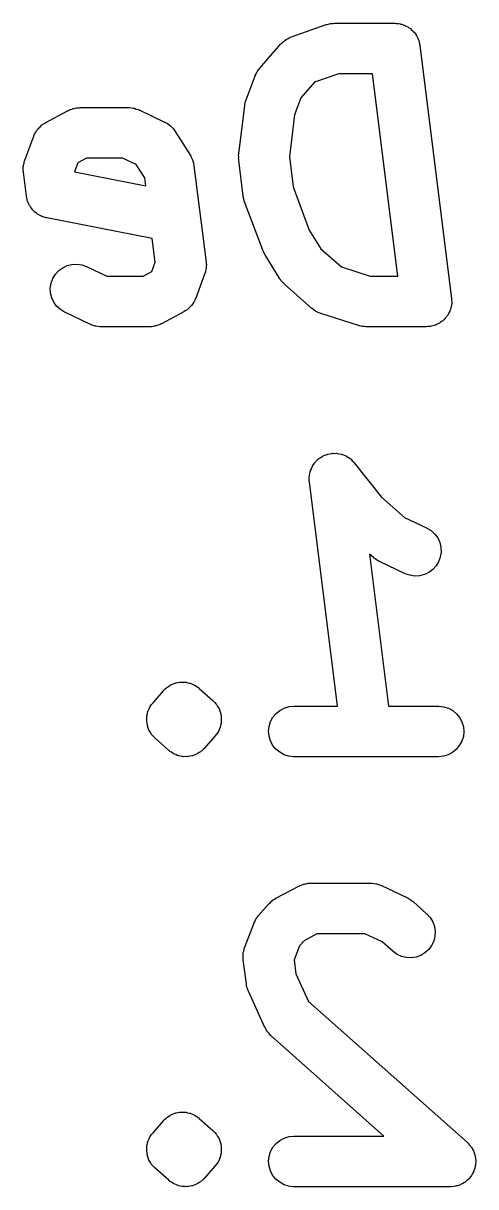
# Model space of a CAD drawing. Extents: x 137.9 to 163.7, y -135.9 to -68.2.
# Drawn here: x 153.212 to 155.001, y -97.002 to -92.402 of the extents above; entities that cross this region are included whole.
import ezdxf

# ---------------------------------------------------------------- set-up
doc = ezdxf.new("R2010")
doc.units = 0
doc.layers.add('BLACK', color=7, linetype='CONTINUOUS')

msp = doc.modelspace()

# ---------------------------------------------------------------- linework, layer by layer
at = {"layer": 'BLACK', "linetype": 'CONTINUOUS'}
for p, q in [((154.273, -92.4556), (154.41, -92.4079)), ((154.41, -92.4079), (154.411, -92.4075)), ((154.411, -92.4075), (154.417, -92.4061)), ((154.417, -92.4061), (154.423, -92.4043)), ((154.423, -92.4043), (154.427, -92.4039)), ((154.427, -92.4039), (154.43, -92.4032)), ((154.43, -92.4032), (154.437, -92.403)), ((154.437, -92.403), (154.443, -92.4024)), ((154.443, -92.4024), (154.681, -92.4024)), ((154.681, -92.4024), (154.682, -92.4024)), ((154.682, -92.4024), (154.686, -92.4027)), ((154.686, -92.4027), (154.689, -92.4027)), ((154.689, -92.4027), (154.695, -92.4038)), ((154.695, -92.4038), (154.702, -92.4046)), ((154.702, -92.4046), (154.705, -92.4055)), ((154.705, -92.4055), (154.708, -92.4061)), ((154.708, -92.4061), (154.714, -92.4085)), ((154.714, -92.4085), (154.72, -92.4105)), ((154.72, -92.4105), (154.723, -92.412)), ((154.723, -92.412), (154.726, -92.4132)), ((154.726, -92.4132), (154.732, -92.4167)), ((154.259, -92.462), (154.263, -92.4598)), ((154.263, -92.4598), (154.268, -92.4579)), ((154.268, -92.4579), (154.273, -92.4556)), ((154.732, -92.4167), (154.737, -92.4199)), ((154.737, -92.4199), (154.74, -92.4219)), ((154.74, -92.4219), (154.743, -92.4237)), ((154.743, -92.4237), (154.747, -92.4282)), ((154.747, -92.4282), (154.752, -92.4324)), ((154.752, -92.4324), (154.754, -92.4349)), ((154.754, -92.4349), (154.757, -92.4371)), ((154.757, -92.4371), (154.761, -92.4425)), ((154.761, -92.4425), (154.765, -92.4476)), ((154.765, -92.4476), (154.766, -92.4505)), ((154.766, -92.4505), (154.768, -92.4531)), ((154.768, -92.4531), (154.771, -92.4591)), ((154.771, -92.4591), (154.774, -92.4649)), ((154.147, -92.5794), (154.231, -92.4841)), ((154.231, -92.4841), (154.232, -92.4831)), ((154.232, -92.4831), (154.236, -92.4793)), ((154.236, -92.4793), (154.24, -92.4752)), ((154.24, -92.4752), (154.243, -92.4727)), ((154.243, -92.4727), (154.246, -92.4699)), ((154.246, -92.4699), (154.251, -92.467)), ((154.251, -92.467), (154.255, -92.4637)), ((154.255, -92.4637), (154.259, -92.462)), ((154.774, -92.4649), (154.775, -92.468)), ((154.775, -92.468), (154.776, -92.4709)), ((154.776, -92.4709), (154.777, -92.4773)), ((154.777, -92.4773), (154.779, -92.4836)), ((154.779, -92.4836), (154.779, -92.4868)), ((154.779, -92.4868), (154.78, -92.49)), ((154.78, -92.49), (154.905, -93.49)), ((154.133, -92.6021), (154.136, -92.5953)), ((154.136, -92.5953), (154.137, -92.5934)), ((154.137, -92.5934), (154.138, -92.5914)), ((154.138, -92.5914), (154.143, -92.5855)), ((154.143, -92.5855), (154.147, -92.5794)), ((154.093, -92.7054), (154.129, -92.6101)), ((154.129, -92.6088), (154.133, -92.6021)), ((154.129, -92.6101), (154.129, -92.6088)), ((154.364, -92.6358), (154.31, -92.6974)), ((154.46, -92.6024), (154.364, -92.6358)), ((154.593, -92.6024), (154.46, -92.6024)), ((154.693, -93.4024), (154.593, -92.6024)), ((153.433, -92.7361), (153.437, -92.7357)), ((153.437, -92.7357), (153.627, -92.7357)), ((153.627, -92.7357), (153.629, -92.7357)), ((153.629, -92.7357), (153.631, -92.7359)), ((153.631, -92.7359), (153.632, -92.7358)), ((153.632, -92.7358), (153.64, -92.737)), ((154.064, -92.9185), (154.088, -92.7281)), ((154.088, -92.7242), (154.09, -92.716)), ((154.088, -92.7255), (154.088, -92.7242)), ((154.088, -92.7267), (154.088, -92.7255)), ((154.088, -92.7281), (154.088, -92.7267)), ((154.09, -92.716), (154.092, -92.7077)), ((154.092, -92.7077), (154.093, -92.7066)), ((154.093, -92.7066), (154.093, -92.7054)), ((154.31, -92.6974), (154.285, -92.7646)), ((153.301, -92.7951), (153.39, -92.7475)), ((153.39, -92.7475), (153.391, -92.7468)), ((153.391, -92.7468), (153.395, -92.7453)), ((153.395, -92.7453), (153.399, -92.7433)), ((153.399, -92.7433), (153.404, -92.7417)), ((153.404, -92.7417), (153.409, -92.7396)), ((153.409, -92.7396), (153.413, -92.7388)), ((153.413, -92.7388), (153.417, -92.7376)), ((153.417, -92.7376), (153.423, -92.7371)), ((153.423, -92.7371), (153.428, -92.7361)), ((153.428, -92.7361), (153.433, -92.7361)), ((153.64, -92.737), (153.648, -92.7379)), ((153.648, -92.7379), (153.65, -92.7384)), ((153.65, -92.7384), (153.652, -92.7387)), ((153.652, -92.7387), (153.659, -92.7414)), ((153.659, -92.7414), (153.667, -92.7438)), ((153.667, -92.7438), (153.668, -92.7446)), ((153.668, -92.7446), (153.67, -92.7452)), ((153.67, -92.7452), (153.771, -92.7929)), ((154.285, -92.7646), (154.264, -92.931)), ((153.263, -92.8295), (153.267, -92.8247)), ((153.267, -92.8247), (153.27, -92.8197)), ((153.27, -92.8197), (153.273, -92.8171)), ((153.273, -92.8171), (153.275, -92.8142)), ((153.275, -92.8142), (153.28, -92.8102)), ((153.28, -92.8102), (153.284, -92.8059)), ((153.284, -92.8059), (153.287, -92.8039)), ((153.287, -92.8039), (153.29, -92.8015)), ((153.29, -92.8015), (153.295, -92.7985)), ((153.295, -92.7985), (153.301, -92.7951)), ((153.771, -92.7929), (153.772, -92.7935)), ((153.772, -92.7935), (153.78, -92.7978)), ((153.78, -92.7978), (153.787, -92.802)), ((153.787, -92.802), (153.788, -92.8029)), ((153.788, -92.8029), (153.789, -92.8037)), ((153.789, -92.8037), (153.795, -92.8094)), ((153.795, -92.8094), (153.801, -92.8149)), ((153.801, -92.8149), (153.802, -92.816)), ((153.802, -92.816), (153.803, -92.8169)), ((153.803, -92.8169), (153.808, -92.8237)), ((153.808, -92.8237), (153.813, -92.8303)), ((153.218, -92.9435), (153.254, -92.8482)), ((153.254, -92.8469), (153.257, -92.8415)), ((153.254, -92.8482), (153.254, -92.8469)), ((153.257, -92.8415), (153.26, -92.8359)), ((153.26, -92.8359), (153.262, -92.8328)), ((153.262, -92.8328), (153.263, -92.8295)), ((153.813, -92.8303), (153.873, -92.9256)), ((154.064, -92.9205), (154.064, -92.9185)), ((153.213, -92.9623), (153.215, -92.9566)), ((153.213, -92.9662), (153.213, -92.9623)), ((153.215, -92.9566), (153.216, -92.9509)), ((153.216, -92.9509), (153.217, -92.9472)), ((153.217, -92.9472), (153.218, -92.9435)), ((153.428, -92.9538), (153.415, -92.9896)), ((153.462, -92.9357), (153.428, -92.9538)), ((153.605, -92.9357), (153.462, -92.9357)), ((153.659, -92.9613), (153.605, -92.9357)), ((153.692, -93.0129), (153.659, -92.9613)), ((153.873, -92.9256), (153.874, -92.9268)), ((153.874, -92.9268), (153.874, -92.9281)), ((153.874, -92.9281), (153.875, -92.9293)), ((153.875, -92.9293), (153.878, -92.9369)), ((153.878, -92.9369), (153.882, -92.9444)), ((153.882, -92.9444), (153.882, -92.9458)), ((153.882, -92.9458), (153.883, -92.9471)), ((153.883, -92.9471), (153.885, -92.9552)), ((153.885, -92.9552), (153.887, -92.9633)), ((153.887, -92.9633), (153.887, -92.9647)), ((153.887, -92.9647), (153.887, -92.9662)), ((154.063, -92.9225), (154.064, -92.9205)), ((154.064, -92.9302), (154.063, -92.9225)), ((154.063, -92.9381), (154.064, -92.9302)), ((154.064, -92.94), (154.063, -92.9381)), ((154.064, -92.942), (154.064, -92.94)), ((154.064, -92.9434), (154.064, -92.942)), ((154.082, -93.0862), (154.064, -92.9434)), ((154.264, -92.931), (154.279, -93.0497)), ((153.212, -92.9701), (153.213, -92.9662)), ((153.212, -92.9759), (153.212, -92.9701)), ((153.212, -92.9818), (153.212, -92.9759)), ((153.212, -92.9857), (153.212, -92.9818)), ((153.213, -92.9896), (153.212, -92.9857)), ((153.213, -92.991), (153.213, -92.9896)), ((153.225, -93.0862), (153.213, -92.991)), ((153.415, -92.9896), (153.696, -93.0445)), ((153.887, -92.9662), (153.935, -93.3471)), ((153.696, -93.0445), (153.692, -93.0129)), ((154.279, -93.0497), (154.342, -93.2198)), ((153.225, -93.0895), (153.225, -93.0862)), ((153.226, -93.0928), (153.225, -93.0895)), ((153.227, -93.099), (153.226, -93.0928)), ((153.229, -93.1052), (153.227, -93.099)), ((154.082, -93.0874), (154.082, -93.0862)), ((154.082, -93.0887), (154.082, -93.0874)), ((154.084, -93.0969), (154.082, -93.0887)), ((154.086, -93.1052), (154.084, -93.0969)), ((153.23, -93.1083), (153.229, -93.1052)), ((153.231, -93.1115), (153.23, -93.1083)), ((153.234, -93.1172), (153.231, -93.1115)), ((153.237, -93.1231), (153.234, -93.1172)), ((153.239, -93.1258), (153.237, -93.1231)), ((153.24, -93.1288), (153.239, -93.1258)), ((153.244, -93.1338), (153.24, -93.1288)), ((153.248, -93.1391), (153.244, -93.1338)), ((153.25, -93.1414), (153.248, -93.1391)), ((153.253, -93.144), (153.25, -93.1414)), ((153.257, -93.1481), (153.253, -93.144)), ((153.262, -93.1525), (153.257, -93.1481)), ((154.087, -93.1064), (154.086, -93.1052)), ((154.087, -93.1076), (154.087, -93.1064)), ((154.087, -93.1089), (154.087, -93.1076)), ((154.159, -93.2994), (154.087, -93.1089)), ((153.265, -93.1543), (153.262, -93.1525)), ((153.268, -93.1565), (153.265, -93.1543)), ((153.273, -93.1596), (153.268, -93.1565)), ((153.279, -93.163), (153.273, -93.1596)), ((153.282, -93.1642), (153.279, -93.163)), ((153.285, -93.1658), (153.282, -93.1642)), ((153.291, -93.1678), (153.285, -93.1658)), ((153.297, -93.1701), (153.291, -93.1678)), ((153.3, -93.1707), (153.297, -93.1701)), ((153.303, -93.1717), (153.3, -93.1707)), ((153.305, -93.172), (153.303, -93.1717)), ((153.722, -93.2533), (153.305, -93.172)), ((154.342, -93.2198), (154.389, -93.2943)), ((153.733, -93.3475), (153.722, -93.2533)), ((154.163, -93.3077), (154.159, -93.2994)), ((154.167, -93.3161), (154.163, -93.3077)), ((154.167, -93.3169), (154.167, -93.3161)), ((154.168, -93.3173), (154.167, -93.3169)), ((154.167, -93.3169), (154.167, -93.3169)), ((154.167, -93.3169), (154.167, -93.3169)), ((154.227, -93.4125), (154.168, -93.3173)), ((154.389, -93.2943), (154.47, -93.366)), ((153.352, -93.3804), (153.368, -93.3689)), ((153.368, -93.3689), (153.386, -93.3606)), ((153.386, -93.3606), (153.404, -93.3558)), ((153.404, -93.3558), (153.424, -93.3549)), ((153.424, -93.3549), (153.443, -93.3577)), ((153.443, -93.3577), (153.462, -93.3643)), ((153.462, -93.3643), (153.543, -93.4024)), ((153.72, -93.3843), (153.733, -93.3475)), ((153.934, -93.3758), (153.933, -93.3814)), ((153.935, -93.3719), (153.934, -93.3758)), ((153.935, -93.3471), (153.935, -93.3485)), ((153.935, -93.3485), (153.935, -93.3524)), ((153.935, -93.3524), (153.936, -93.3563)), ((153.936, -93.3563), (153.935, -93.3622)), ((153.935, -93.3622), (153.935, -93.368)), ((153.935, -93.368), (153.935, -93.3719)), ((154.47, -93.366), (154.583, -93.4024)), ((153.322, -93.4299), (153.329, -93.4116)), ((153.329, -93.4116), (153.339, -93.3949)), ((153.339, -93.3949), (153.352, -93.3804)), ((153.543, -93.4024), (153.686, -93.4024)), ((153.686, -93.4024), (153.72, -93.3843)), ((153.929, -93.3946), (153.894, -93.4899)), ((153.93, -93.3909), (153.929, -93.3946)), ((153.932, -93.3872), (153.93, -93.3909)), ((153.933, -93.3814), (153.932, -93.3872)), ((154.229, -93.4155), (154.227, -93.4125)), ((154.231, -93.4188), (154.229, -93.4155)), ((154.235, -93.4233), (154.231, -93.4188)), ((154.239, -93.428), (154.235, -93.4233)), ((154.583, -93.4024), (154.693, -93.4024)), ((153.319, -93.4492), (153.322, -93.4299)), ((153.32, -93.4687), (153.319, -93.4492)), ((153.325, -93.4876), (153.32, -93.4687)), ((154.242, -93.4305), (154.239, -93.428)), ((154.244, -93.4333), (154.242, -93.4305)), ((154.245, -93.4343), (154.244, -93.4333)), ((154.353, -93.5295), (154.245, -93.4343)), ((153.333, -93.5054), (153.325, -93.4876)), ((153.344, -93.5212), (153.333, -93.5054)), ((153.881, -93.5134), (153.877, -93.5184)), ((153.884, -93.5086), (153.881, -93.5134)), ((153.886, -93.5053), (153.884, -93.5086)), ((153.888, -93.5022), (153.886, -93.5053)), ((153.89, -93.4966), (153.888, -93.5022)), ((153.893, -93.4912), (153.89, -93.4966)), ((153.894, -93.4899), (153.893, -93.4912)), ((154.905, -93.5166), (154.904, -93.5225)), ((154.905, -93.49), (154.905, -93.4914)), ((154.905, -93.4914), (154.905, -93.4972)), ((154.905, -93.4972), (154.906, -93.5031)), ((154.906, -93.5109), (154.905, -93.5166)), ((154.906, -93.5031), (154.906, -93.507)), ((154.906, -93.507), (154.906, -93.5109)), ((153.359, -93.5344), (153.344, -93.5212)), ((153.375, -93.5446), (153.359, -93.5344)), ((153.376, -93.5452), (153.375, -93.5446)), ((153.478, -93.5929), (153.376, -93.5452)), ((153.847, -93.543), (153.758, -93.5906)), ((153.852, -93.5396), (153.847, -93.543)), ((153.857, -93.5366), (153.852, -93.5396)), ((153.86, -93.5342), (153.857, -93.5366)), ((153.863, -93.5322), (153.86, -93.5342)), ((153.868, -93.5279), (153.863, -93.5322)), ((153.872, -93.5239), (153.868, -93.5279)), ((153.875, -93.521), (153.872, -93.5239)), ((153.877, -93.5184), (153.875, -93.521)), ((154.353, -93.5299), (154.353, -93.5295)), ((154.354, -93.5303), (154.353, -93.5299)), ((154.361, -93.5356), (154.354, -93.5303)), ((154.368, -93.541), (154.361, -93.5356)), ((154.369, -93.5412), (154.368, -93.541)), ((154.369, -93.5416), (154.369, -93.5412)), ((154.378, -93.5453), (154.369, -93.5416)), ((154.386, -93.5492), (154.378, -93.5453)), ((154.387, -93.5493), (154.386, -93.5492)), ((154.387, -93.5496), (154.387, -93.5493)), ((154.389, -93.55), (154.387, -93.5496)), ((154.537, -93.5976), (154.389, -93.55)), ((154.886, -93.5613), (154.884, -93.5646)), ((154.889, -93.5583), (154.886, -93.5613)), ((154.892, -93.5531), (154.889, -93.5583)), ((154.895, -93.5482), (154.892, -93.5531)), ((154.896, -93.5446), (154.895, -93.5482)), ((154.898, -93.5411), (154.896, -93.5446)), ((154.9, -93.5355), (154.898, -93.5411)), ((154.902, -93.5301), (154.9, -93.5355)), ((154.903, -93.5262), (154.902, -93.5301)), ((154.904, -93.5225), (154.903, -93.5262)), ((153.479, -93.5934), (153.478, -93.5929)), ((153.481, -93.5943), (153.479, -93.5934)), ((153.488, -93.5967), (153.481, -93.5943)), ((153.496, -93.5994), (153.488, -93.5967)), ((153.498, -93.5997), (153.496, -93.5994)), ((153.499, -93.6002), (153.498, -93.5997)), ((153.507, -93.6011), (153.499, -93.6002)), ((153.515, -93.6023), (153.507, -93.6011)), ((153.517, -93.6022), (153.515, -93.6023)), ((153.519, -93.6024), (153.517, -93.6022)), ((153.52, -93.6024), (153.519, -93.6024)), ((153.711, -93.6024), (153.52, -93.6024)), ((153.715, -93.602), (153.711, -93.6024)), ((153.719, -93.602), (153.715, -93.602)), ((153.725, -93.601), (153.719, -93.602)), ((153.73, -93.6005), (153.725, -93.601)), ((153.734, -93.5992), (153.73, -93.6005)), ((153.738, -93.5985), (153.734, -93.5992)), ((153.744, -93.5964), (153.738, -93.5985)), ((153.749, -93.5948), (153.744, -93.5964)), ((153.753, -93.5928), (153.749, -93.5948)), ((153.757, -93.5913), (153.753, -93.5928)), ((153.758, -93.5906), (153.757, -93.5913)), ((154.542, -93.5987), (154.537, -93.5976)), ((154.547, -93.6002), (154.542, -93.5987)), ((154.552, -93.6007), (154.547, -93.6002)), ((154.556, -93.6017), (154.552, -93.6007)), ((154.561, -93.6018), (154.556, -93.6017)), ((154.566, -93.6024), (154.561, -93.6018)), ((154.568, -93.6024), (154.566, -93.6024)), ((154.806, -93.6024), (154.568, -93.6024)), ((154.812, -93.6018), (154.806, -93.6024)), ((154.818, -93.6017), (154.812, -93.6018)), ((154.821, -93.6009), (154.818, -93.6017)), ((154.825, -93.6005), (154.821, -93.6009)), ((154.831, -93.5988), (154.825, -93.6005)), ((154.837, -93.5975), (154.831, -93.5988)), ((154.84, -93.596), (154.837, -93.5975)), ((154.844, -93.5948), (154.84, -93.596)), ((154.849, -93.5921), (154.844, -93.5948)), ((154.855, -93.5897), (154.849, -93.5921)), ((154.858, -93.5875), (154.855, -93.5897)), ((154.861, -93.5857), (154.858, -93.5875)), ((154.866, -93.582), (154.861, -93.5857)), ((154.871, -93.5786), (154.866, -93.582)), ((154.873, -93.5758), (154.871, -93.5786)), ((154.876, -93.5733), (154.873, -93.5758)), ((154.88, -93.5688), (154.876, -93.5733)), ((154.884, -93.5646), (154.88, -93.5688)), ((154.388, -94.1194), (154.394, -94.115)), ((154.394, -94.115), (154.396, -94.1142)), ((154.396, -94.1142), (154.398, -94.1131)), ((154.398, -94.1131), (154.405, -94.1103)), ((154.405, -94.1103), (154.412, -94.1072)), ((154.412, -94.1072), (154.414, -94.1068)), ((154.414, -94.1068), (154.416, -94.106)), ((154.416, -94.106), (154.424, -94.1047)), ((154.424, -94.1047), (154.431, -94.1031)), ((154.431, -94.1031), (154.433, -94.103)), ((154.433, -94.103), (154.435, -94.1027)), ((154.435, -94.1027), (154.443, -94.1028)), ((154.443, -94.1028), (154.451, -94.1027)), ((154.451, -94.1027), (154.453, -94.103)), ((154.453, -94.103), (154.455, -94.1031)), ((154.455, -94.1031), (154.462, -94.1047)), ((154.462, -94.1047), (154.47, -94.1061)), ((154.47, -94.1061), (154.472, -94.1068)), ((154.472, -94.1068), (154.474, -94.1073)), ((154.474, -94.1073), (154.481, -94.1104)), ((154.481, -94.1104), (154.488, -94.1132)), ((154.488, -94.1132), (154.49, -94.1143)), ((154.49, -94.1143), (154.492, -94.1151)), ((154.492, -94.1151), (154.498, -94.1195)), ((154.351, -94.1637), (154.354, -94.1566)), ((154.354, -94.1566), (154.355, -94.1548)), ((154.355, -94.1548), (154.356, -94.1529)), ((154.356, -94.1529), (154.36, -94.1466)), ((154.36, -94.1466), (154.365, -94.1402)), ((154.365, -94.1402), (154.366, -94.1387)), ((154.366, -94.1387), (154.367, -94.137)), ((154.367, -94.137), (154.373, -94.1317)), ((154.373, -94.1317), (154.378, -94.1261)), ((154.378, -94.1261), (154.38, -94.125)), ((154.38, -94.125), (154.381, -94.1235)), ((154.381, -94.1235), (154.388, -94.1194)), ((154.498, -94.1195), (154.505, -94.1237)), ((154.505, -94.1237), (154.506, -94.1251)), ((154.506, -94.1251), (154.508, -94.1263)), ((154.508, -94.1263), (154.513, -94.1318)), ((154.513, -94.1318), (154.519, -94.1371)), ((154.519, -94.1371), (154.52, -94.1388)), ((154.52, -94.1388), (154.521, -94.1403)), ((154.521, -94.1403), (154.629, -94.2763)), ((154.343, -94.1939), (154.344, -94.1919)), ((154.343, -94.2016), (154.343, -94.1939)), ((154.343, -94.2093), (154.343, -94.2016)), ((154.344, -94.1898), (154.345, -94.1823)), ((154.344, -94.1919), (154.344, -94.1898)), ((154.345, -94.1823), (154.347, -94.1747)), ((154.347, -94.1747), (154.348, -94.1728)), ((154.348, -94.1708), (154.351, -94.1637)), ((154.348, -94.1728), (154.348, -94.1708)), ((154.343, -94.2113), (154.343, -94.2093)), ((154.343, -94.2134), (154.343, -94.2113)), ((154.344, -94.2148), (154.343, -94.2134)), ((154.455, -95.1024), (154.344, -94.2148)), ((154.629, -94.2763), (154.719, -94.3561)), ((154.719, -94.3561), (154.807, -94.3976)), ((154.807, -94.3976), (154.808, -94.3982)), ((154.808, -94.3982), (154.825, -94.4084)), ((154.825, -94.4084), (154.839, -94.4217)), ((154.839, -94.4217), (154.851, -94.4375)), ((154.851, -94.4375), (154.859, -94.4552)), ((154.859, -94.4552), (154.863, -94.4742)), ((154.863, -94.4742), (154.864, -94.4937)), ((154.597, -94.5152), (154.581, -94.5013)), ((154.581, -94.5013), (154.656, -95.1024)), ((154.6, -94.5175), (154.597, -94.5152)), ((154.603, -94.5201), (154.6, -94.5175)), ((154.608, -94.5232), (154.603, -94.5201)), ((154.612, -94.5267), (154.608, -94.5232)), ((154.616, -94.5283), (154.612, -94.5267)), ((154.619, -94.5304), (154.616, -94.5283)), ((154.861, -94.513), (154.854, -94.5313)), ((154.864, -94.4937), (154.861, -94.513)), ((154.621, -94.531), (154.619, -94.5304)), ((154.722, -94.5786), (154.621, -94.531)), ((154.815, -94.574), (154.798, -94.5823)), ((154.831, -94.5624), (154.815, -94.574)), ((154.844, -94.548), (154.831, -94.5624)), ((154.854, -94.5313), (154.844, -94.548)), ((154.74, -94.5851), (154.722, -94.5786)), ((154.759, -94.588), (154.74, -94.5851)), ((154.779, -94.587), (154.759, -94.588)), ((154.798, -94.5823), (154.779, -94.587)), ((153.767, -95.0402), (153.772, -95.0357)), ((153.772, -95.0357), (153.777, -95.0309)), ((153.777, -95.0309), (153.779, -95.0292)), ((153.779, -95.0292), (153.782, -95.0271)), ((153.782, -95.027), (153.788, -95.0236)), ((153.782, -95.0271), (153.782, -95.027)), ((153.782, -95.0271), (153.782, -95.0271)), ((153.788, -95.0236), (153.793, -95.0198)), ((153.793, -95.0198), (153.796, -95.0186)), ((153.796, -95.0186), (153.798, -95.017)), ((153.798, -95.017), (153.799, -95.0169)), ((153.798, -95.017), (153.798, -95.017)), ((153.799, -95.0169), (153.805, -95.0147)), ((153.805, -95.0147), (153.811, -95.012)), ((153.811, -95.012), (153.814, -95.0113)), ((153.814, -95.0113), (153.817, -95.0103)), ((153.817, -95.0103), (153.823, -95.0093)), ((153.817, -95.0103), (153.817, -95.0103)), ((153.817, -95.0103), (153.817, -95.0103)), ((153.823, -95.0093), (153.83, -95.0078)), ((153.83, -95.0078), (153.833, -95.0078)), ((153.833, -95.0078), (153.836, -95.0073)), ((153.836, -95.0073), (153.836, -95.0073)), ((153.836, -95.0073), (153.836, -95.0073)), ((153.836, -95.0073), (153.843, -95.0076)), ((153.843, -95.0076), (153.849, -95.0074)), ((153.849, -95.0074), (153.852, -95.008)), ((153.852, -95.008), (153.856, -95.0081)), ((153.856, -95.0081), (153.856, -95.0081)), ((153.856, -95.0081), (153.856, -95.0081)), ((153.856, -95.0081), (153.862, -95.0097)), ((153.862, -95.0097), (153.869, -95.0109)), ((153.869, -95.0109), (153.872, -95.012)), ((153.872, -95.012), (153.875, -95.0127)), ((153.875, -95.0127), (153.875, -95.0127)), ((153.875, -95.0127), (153.875, -95.0127)), ((153.875, -95.0127), (153.881, -95.0155)), ((153.881, -95.0155), (153.887, -95.0179)), ((153.887, -95.0179), (153.889, -95.0196)), ((153.889, -95.0196), (153.892, -95.0209)), ((153.892, -95.0209), (153.892, -95.0209)), ((153.892, -95.0209), (153.892, -95.0209)), ((153.892, -95.0209), (153.898, -95.0248)), ((153.898, -95.0248), (153.903, -95.0284)), ((153.903, -95.0284), (153.906, -95.0305)), ((153.906, -95.0305), (153.908, -95.0323)), ((153.908, -95.0323), (153.908, -95.0324)), ((153.908, -95.0324), (153.908, -95.0324)), ((153.908, -95.0324), (153.962, -95.08)), ((153.725, -95.0889), (153.766, -95.0413)), ((153.766, -95.0413), (153.767, -95.0402)), ((153.767, -95.0402), (153.767, -95.0402)), ((153.767, -95.0402), (153.767, -95.0402)), ((153.962, -95.08), (153.962, -95.08)), ((153.962, -95.08), (153.962, -95.08)), ((153.962, -95.08), (153.962, -95.08)), ((153.962, -95.08), (153.963, -95.081)), ((153.963, -95.081), (153.969, -95.0876)), ((153.703, -95.1314), (153.705, -95.1226)), ((153.705, -95.1226), (153.706, -95.1219)), ((153.706, -95.1212), (153.71, -95.113)), ((153.706, -95.1219), (153.706, -95.1212)), ((153.71, -95.113), (153.713, -95.1048)), ((153.713, -95.1048), (153.714, -95.1042)), ((153.714, -95.1035), (153.719, -95.0962)), ((153.714, -95.1042), (153.714, -95.1035)), ((153.719, -95.0962), (153.725, -95.0889)), ((153.969, -95.0876), (153.975, -95.0943)), ((153.975, -95.0943), (153.975, -95.0949)), ((153.975, -95.0949), (153.976, -95.0955)), ((153.976, -95.0955), (153.98, -95.1032)), ((153.98, -95.1032), (153.985, -95.1109)), ((153.985, -95.1109), (153.985, -95.1116)), ((153.985, -95.1116), (153.986, -95.1122)), ((153.986, -95.1122), (153.989, -95.1208)), ((153.989, -95.1208), (153.992, -95.1292)), ((154.212, -95.1314), (154.227, -95.1191)), ((154.227, -95.1191), (154.244, -95.1099)), ((154.244, -95.1099), (154.263, -95.1043)), ((154.263, -95.1043), (154.282, -95.1024)), ((154.282, -95.1024), (154.455, -95.1024)), ((154.656, -95.1024), (154.854, -95.1024)), ((154.854, -95.1024), (154.855, -95.1024)), ((154.855, -95.1024), (154.874, -95.1046)), ((154.874, -95.1046), (154.893, -95.1105)), ((154.893, -95.1105), (154.91, -95.1199)), ((154.91, -95.1199), (154.925, -95.1324)), ((153.7, -95.1596), (153.701, -95.1506)), ((153.7, -95.1603), (153.7, -95.1596)), ((153.7, -95.1611), (153.7, -95.1603)), ((153.702, -95.17), (153.7, -95.1611)), ((153.701, -95.1401), (153.703, -95.1314)), ((153.701, -95.1408), (153.701, -95.1401)), ((153.701, -95.1416), (153.701, -95.1408)), ((153.701, -95.1506), (153.701, -95.1416)), ((153.703, -95.1789), (153.702, -95.17)), ((153.992, -95.1292), (153.992, -95.1299)), ((153.992, -95.1299), (153.992, -95.1306)), ((153.992, -95.1306), (153.994, -95.1396)), ((153.994, -95.1694), (153.992, -95.1782)), ((153.994, -95.1396), (153.995, -95.1485)), ((153.995, -95.1589), (153.994, -95.168)), ((153.994, -95.168), (153.994, -95.1687)), ((153.994, -95.1687), (153.994, -95.1694)), ((153.995, -95.1485), (153.995, -95.1492)), ((153.995, -95.1492), (153.995, -95.1499)), ((153.995, -95.1499), (153.995, -95.1589)), ((154.184, -95.1823), (154.19, -95.1636)), ((154.19, -95.1636), (154.199, -95.1465)), ((154.199, -95.1465), (154.212, -95.1314)), ((154.925, -95.1324), (154.937, -95.1476)), ((154.937, -95.1476), (154.946, -95.1649)), ((154.946, -95.1649), (154.952, -95.1836)), ((153.703, -95.1796), (153.703, -95.1789)), ((153.703, -95.1803), (153.703, -95.1796)), ((153.706, -95.1888), (153.703, -95.1803)), ((153.709, -95.1973), (153.706, -95.1888)), ((153.71, -95.1979), (153.709, -95.1973)), ((153.71, -95.1986), (153.71, -95.1979)), ((153.715, -95.2063), (153.71, -95.1986)), ((153.719, -95.2141), (153.715, -95.2063)), ((153.72, -95.2146), (153.719, -95.2141)), ((153.72, -95.2152), (153.72, -95.2146)), ((153.727, -95.2219), (153.72, -95.2152)), ((153.976, -95.2133), (153.97, -95.2206)), ((153.981, -95.206), (153.976, -95.2133)), ((153.982, -95.2047), (153.981, -95.2053)), ((153.981, -95.2053), (153.981, -95.206)), ((153.986, -95.1965), (153.982, -95.2047)), ((153.989, -95.1884), (153.986, -95.1965)), ((153.99, -95.1876), (153.989, -95.1884)), ((153.992, -95.1782), (153.99, -95.187)), ((153.99, -95.187), (153.99, -95.1876)), ((154.182, -95.2017), (154.184, -95.1823)), ((154.184, -95.2211), (154.182, -95.2017)), ((154.952, -95.1836), (154.954, -95.2031)), ((154.954, -95.2031), (154.952, -95.2225)), ((153.733, -95.2286), (153.727, -95.2219)), ((153.734, -95.2295), (153.733, -95.2286)), ((153.787, -95.2771), (153.734, -95.2295)), ((153.97, -95.2206), (153.929, -95.2682)), ((154.189, -95.2398), (154.184, -95.2211)), ((154.198, -95.2571), (154.189, -95.2398)), ((154.211, -95.2723), (154.198, -95.2571)), ((154.936, -95.2583), (154.924, -95.2733)), ((154.946, -95.2411), (154.936, -95.2583)), ((154.952, -95.2225), (154.946, -95.2411)), ((153.787, -95.2772), (153.787, -95.2771)), ((153.787, -95.2771), (153.787, -95.2771)), ((153.79, -95.279), (153.787, -95.2772)), ((153.792, -95.2811), (153.79, -95.279)), ((153.798, -95.2847), (153.792, -95.2811)), ((153.803, -95.2886), (153.798, -95.2847)), ((153.806, -95.2899), (153.803, -95.2886)), ((153.803, -95.2886), (153.803, -95.2886)), ((153.803, -95.2886), (153.803, -95.2886)), ((153.808, -95.2916), (153.806, -95.2899)), ((153.815, -95.294), (153.808, -95.2916)), ((153.821, -95.2968), (153.815, -95.294)), ((153.824, -95.2975), (153.821, -95.2968)), ((153.821, -95.2968), (153.821, -95.2968)), ((153.821, -95.2968), (153.821, -95.2968)), ((153.827, -95.2987), (153.824, -95.2975)), ((153.833, -95.2998), (153.827, -95.2987)), ((153.84, -95.3014), (153.833, -95.2998)), ((153.843, -95.3015), (153.84, -95.3014)), ((153.84, -95.3014), (153.84, -95.3014)), ((153.84, -95.3014), (153.84, -95.3014)), ((153.846, -95.3021), (153.843, -95.3015)), ((153.852, -95.3019), (153.846, -95.3021)), ((153.859, -95.3022), (153.852, -95.3019)), ((153.862, -95.3018), (153.859, -95.3022)), ((153.859, -95.3022), (153.859, -95.3022)), ((153.859, -95.3022), (153.859, -95.3022)), ((153.865, -95.3017), (153.862, -95.3018)), ((153.872, -95.3003), (153.865, -95.3017)), ((153.878, -95.2993), (153.872, -95.3003)), ((153.881, -95.2982), (153.878, -95.2992)), ((153.878, -95.2992), (153.878, -95.2992)), ((153.878, -95.2992), (153.878, -95.2993)), ((153.884, -95.2975), (153.881, -95.2982)), ((153.89, -95.2949), (153.884, -95.2975)), ((153.897, -95.2926), (153.89, -95.2949)), ((153.899, -95.291), (153.897, -95.2926)), ((153.897, -95.2926), (153.897, -95.2926)), ((153.897, -95.2926), (153.897, -95.2926)), ((153.902, -95.2897), (153.899, -95.291)), ((153.908, -95.2859), (153.902, -95.2897)), ((153.913, -95.2825), (153.908, -95.2859)), ((153.916, -95.2804), (153.913, -95.2824)), ((153.913, -95.2824), (153.913, -95.2825)), ((153.913, -95.2825), (153.913, -95.2825)), ((153.918, -95.2786), (153.916, -95.2804)), ((153.923, -95.2738), (153.918, -95.2786)), ((153.928, -95.2693), (153.923, -95.2738)), ((153.929, -95.2682), (153.928, -95.2693)), ((153.928, -95.2693), (153.928, -95.2693)), ((153.928, -95.2693), (153.928, -95.2693)), ((154.226, -95.2849), (154.211, -95.2723)), ((154.243, -95.2943), (154.226, -95.2849)), ((154.261, -95.3002), (154.243, -95.2943)), ((154.281, -95.3024), (154.261, -95.3002)), ((154.282, -95.3024), (154.281, -95.3024)), ((154.854, -95.3024), (154.282, -95.3024)), ((154.873, -95.3005), (154.854, -95.3024)), ((154.892, -95.2948), (154.873, -95.3005)), ((154.909, -95.2857), (154.892, -95.2948)), ((154.924, -95.2733), (154.909, -95.2857)), ((154.211, -95.8618), (154.301, -95.8141)), ((154.301, -95.8141), (154.302, -95.8135)), ((154.302, -95.8135), (154.306, -95.8119)), ((154.306, -95.8119), (154.31, -95.8099)), ((154.31, -95.8099), (154.315, -95.8083)), ((154.315, -95.8083), (154.32, -95.8063)), ((154.32, -95.8063), (154.324, -95.8055)), ((154.324, -95.8055), (154.328, -95.8043)), ((154.328, -95.8043), (154.334, -95.8037)), ((154.334, -95.8037), (154.339, -95.8027)), ((154.339, -95.8027), (154.343, -95.8028)), ((154.343, -95.8028), (154.348, -95.8024)), ((154.348, -95.8024), (154.586, -95.8024)), ((154.586, -95.8024), (154.587, -95.8024)), ((154.587, -95.8024), (154.589, -95.8026)), ((154.589, -95.8026), (154.591, -95.8025)), ((154.591, -95.8025), (154.599, -95.8037)), ((154.599, -95.8037), (154.607, -95.8046)), ((154.607, -95.8046), (154.608, -95.8051)), ((154.608, -95.8051), (154.61, -95.8054)), ((154.61, -95.8054), (154.617, -95.808)), ((154.617, -95.808), (154.625, -95.8105)), ((154.625, -95.8105), (154.627, -95.8113)), ((154.627, -95.8113), (154.628, -95.8119)), ((154.628, -95.8119), (154.729, -95.8595)), ((154.205, -95.866), (154.211, -95.8618)), ((154.729, -95.8595), (154.731, -95.8601)), ((154.731, -95.8601), (154.734, -95.8621)), ((154.734, -95.8621), (154.738, -95.8638)), ((154.738, -95.8638), (154.742, -95.8673)), ((154.141, -95.9318), (154.183, -95.8841)), ((154.183, -95.8841), (154.184, -95.8831)), ((154.184, -95.8831), (154.19, -95.878)), ((154.19, -95.878), (154.195, -95.8726)), ((154.195, -95.8726), (154.197, -95.8714)), ((154.197, -95.8714), (154.198, -95.8699)), ((154.198, -95.8699), (154.205, -95.866)), ((154.742, -95.8673), (154.747, -95.8703)), ((154.747, -95.8703), (154.75, -95.873)), ((154.75, -95.873), (154.753, -95.8753)), ((154.753, -95.8753), (154.807, -95.9229)), ((154.124, -95.9612), (154.127, -95.9545)), ((154.127, -95.9545), (154.13, -95.9476)), ((154.13, -95.9476), (154.131, -95.9458)), ((154.131, -95.9458), (154.132, -95.9438)), ((154.132, -95.9438), (154.137, -95.9379)), ((154.137, -95.9379), (154.141, -95.9318)), ((154.807, -95.9229), (154.808, -95.9238)), ((154.808, -95.9238), (154.821, -95.9383)), ((154.821, -95.9383), (154.831, -95.9551)), ((154.831, -95.9551), (154.838, -95.9735)), ((154.087, -96.0577), (154.123, -95.9625)), ((154.123, -95.9625), (154.124, -95.9612)), ((154.838, -95.9735), (154.84, -95.9928)), ((154.84, -95.9928), (154.839, -96.0123)), ((154.322, -96.0296), (154.304, -96.0498)), ((154.373, -96.0024), (154.322, -96.0296)), ((154.563, -96.0024), (154.373, -96.0024)), ((154.631, -96.0343), (154.563, -96.0024)), ((154.674, -96.0724), (154.631, -96.0343)), ((154.835, -96.0312), (154.826, -96.0489)), ((154.839, -96.0123), (154.835, -96.0312)), ((154.081, -96.0844), (154.082, -96.0805)), ((154.081, -96.0902), (154.081, -96.0844)), ((154.081, -96.0961), (154.081, -96.0902)), ((154.082, -96.0766), (154.084, -96.0709)), ((154.082, -96.0805), (154.082, -96.0766)), ((154.084, -96.0709), (154.085, -96.0652)), ((154.085, -96.0652), (154.086, -96.0615)), ((154.086, -96.0615), (154.087, -96.0577)), ((154.304, -96.0498), (154.283, -96.1049)), ((154.69, -96.0838), (154.674, -96.0724)), ((154.708, -96.092), (154.69, -96.0838)), ((154.727, -96.0966), (154.708, -96.092)), ((154.784, -96.0878), (154.765, -96.0945)), ((154.8, -96.0777), (154.784, -96.0878)), ((154.815, -96.0646), (154.8, -96.0777)), ((154.826, -96.0489), (154.815, -96.0646)), ((154.082, -96.1), (154.081, -96.0961)), ((154.082, -96.1039), (154.082, -96.1)), ((154.082, -96.1053), (154.082, -96.1039)), ((154.094, -96.2005), (154.082, -96.1053)), ((154.283, -96.1049), (154.29, -96.1604)), ((154.746, -96.0975), (154.727, -96.0966)), ((154.765, -96.0945), (154.746, -96.0975)), ((154.29, -96.1604), (154.34, -96.2702)), ((154.095, -96.2052), (154.094, -96.2005)), ((154.095, -96.2099), (154.095, -96.2052)), ((154.097, -96.2147), (154.095, -96.2099)), ((154.098, -96.2195), (154.097, -96.2147)), ((154.1, -96.2239), (154.098, -96.2195)), ((154.101, -96.2285), (154.1, -96.2239)), ((154.102, -96.2298), (154.101, -96.2285)), ((154.167, -96.3726), (154.102, -96.2298)), ((154.34, -96.2702), (154.968, -96.8276)), ((154.168, -96.373), (154.167, -96.3726)), ((154.168, -96.3735), (154.168, -96.373)), ((154.173, -96.3814), (154.168, -96.3735)), ((154.177, -96.3895), (154.173, -96.3814)), ((154.178, -96.3898), (154.177, -96.3895)), ((154.178, -96.3902), (154.178, -96.3898)), ((154.184, -96.3971), (154.178, -96.3902)), ((154.19, -96.4041), (154.184, -96.3971)), ((154.191, -96.4044), (154.19, -96.4041)), ((154.191, -96.4048), (154.191, -96.4044)), ((154.192, -96.4057), (154.191, -96.4048)), ((154.638, -96.8024), (154.192, -96.4057)), ((153.767, -96.7402), (153.772, -96.7357)), ((153.772, -96.7357), (153.777, -96.7309)), ((153.777, -96.7309), (153.779, -96.7292)), ((153.779, -96.7292), (153.782, -96.7271)), ((153.782, -96.727), (153.788, -96.7236)), ((153.782, -96.7271), (153.782, -96.727)), ((153.782, -96.7271), (153.782, -96.7271)), ((153.788, -96.7236), (153.793, -96.7198)), ((153.793, -96.7198), (153.796, -96.7186)), ((153.796, -96.7186), (153.798, -96.717)), ((153.798, -96.717), (153.799, -96.7169)), ((153.798, -96.717), (153.798, -96.717)), ((153.799, -96.7169), (153.805, -96.7147)), ((153.805, -96.7147), (153.811, -96.712)), ((153.811, -96.712), (153.814, -96.7113)), ((153.814, -96.7113), (153.817, -96.7103)), ((153.817, -96.7103), (153.823, -96.7093)), ((153.817, -96.7103), (153.817, -96.7103)), ((153.817, -96.7103), (153.817, -96.7103)), ((153.823, -96.7093), (153.83, -96.7078)), ((153.83, -96.7078), (153.833, -96.7078)), ((153.833, -96.7078), (153.836, -96.7073)), ((153.836, -96.7073), (153.836, -96.7073)), ((153.836, -96.7073), (153.836, -96.7073)), ((153.836, -96.7073), (153.843, -96.7076)), ((153.843, -96.7076), (153.849, -96.7074)), ((153.849, -96.7074), (153.852, -96.708)), ((153.852, -96.708), (153.856, -96.7081)), ((153.856, -96.7081), (153.856, -96.7081)), ((153.856, -96.7081), (153.856, -96.7081)), ((153.856, -96.7081), (153.862, -96.7097)), ((153.862, -96.7097), (153.869, -96.7109)), ((153.869, -96.7109), (153.872, -96.712)), ((153.872, -96.712), (153.875, -96.7127)), ((153.875, -96.7127), (153.875, -96.7127)), ((153.875, -96.7127), (153.875, -96.7127)), ((153.875, -96.7127), (153.881, -96.7155)), ((153.881, -96.7155), (153.887, -96.7179)), ((153.887, -96.7179), (153.889, -96.7196)), ((153.889, -96.7196), (153.892, -96.7209)), ((153.892, -96.7209), (153.892, -96.7209)), ((153.892, -96.7209), (153.892, -96.7209)), ((153.892, -96.7209), (153.898, -96.7248)), ((153.898, -96.7248), (153.903, -96.7284)), ((153.903, -96.7284), (153.906, -96.7305)), ((153.906, -96.7305), (153.908, -96.7323)), ((153.908, -96.7323), (153.908, -96.7324)), ((153.908, -96.7324), (153.908, -96.7324)), ((153.908, -96.7324), (153.962, -96.78)), ((153.725, -96.7889), (153.766, -96.7413)), ((153.766, -96.7413), (153.767, -96.7402)), ((153.767, -96.7402), (153.767, -96.7402)), ((153.767, -96.7402), (153.767, -96.7402)), ((153.962, -96.78), (153.962, -96.78)), ((153.962, -96.78), (153.962, -96.78)), ((153.962, -96.78), (153.962, -96.78)), ((153.962, -96.78), (153.963, -96.781)), ((153.963, -96.781), (153.969, -96.7876)), ((153.703, -96.8314), (153.705, -96.8226)), ((153.705, -96.8226), (153.706, -96.8219)), ((153.706, -96.8212), (153.71, -96.813)), ((153.706, -96.8219), (153.706, -96.8212)), ((153.71, -96.813), (153.713, -96.8048)), ((153.713, -96.8048), (153.714, -96.8042)), ((153.714, -96.8035), (153.719, -96.7962)), ((153.714, -96.8042), (153.714, -96.8035)), ((153.719, -96.7962), (153.725, -96.7889)), ((153.969, -96.7876), (153.975, -96.7943)), ((153.975, -96.7943), (153.975, -96.7949)), ((153.975, -96.7949), (153.976, -96.7955)), ((153.976, -96.7955), (153.98, -96.8032)), ((153.98, -96.8032), (153.985, -96.8109)), ((153.985, -96.8109), (153.985, -96.8116)), ((153.985, -96.8116), (153.986, -96.8122)), ((153.986, -96.8122), (153.989, -96.8208)), ((153.989, -96.8208), (153.992, -96.8292)), ((153.992, -96.8292), (153.992, -96.8299)), ((153.992, -96.8299), (153.992, -96.8306)), ((154.212, -96.8314), (154.227, -96.8191)), ((154.227, -96.8191), (154.244, -96.8099)), ((154.244, -96.8099), (154.263, -96.8043)), ((154.263, -96.8043), (154.282, -96.8024)), ((154.282, -96.8024), (154.638, -96.8024)), ((154.968, -96.8276), (154.969, -96.8286)), ((154.969, -96.8286), (154.971, -96.8306)), ((153.7, -96.8596), (153.701, -96.8506)), ((153.7, -96.8603), (153.7, -96.8596)), ((153.7, -96.8611), (153.7, -96.8603)), ((153.702, -96.87), (153.7, -96.8611)), ((153.701, -96.8401), (153.703, -96.8314)), ((153.701, -96.8408), (153.701, -96.8401)), ((153.701, -96.8416), (153.701, -96.8408)), ((153.701, -96.8506), (153.701, -96.8416)), ((153.703, -96.8789), (153.702, -96.87)), ((153.992, -96.8306), (153.994, -96.8396)), ((153.994, -96.8694), (153.992, -96.8782)), ((153.994, -96.8396), (153.995, -96.8485)), ((153.995, -96.8589), (153.994, -96.868)), ((153.994, -96.868), (153.994, -96.8687)), ((153.994, -96.8687), (153.994, -96.8694)), ((153.995, -96.8485), (153.995, -96.8492)), ((153.995, -96.8492), (153.995, -96.8499)), ((153.995, -96.8499), (153.995, -96.8589)), ((154.184, -96.8823), (154.19, -96.8636)), ((154.19, -96.8636), (154.199, -96.8465)), ((154.199, -96.8465), (154.212, -96.8314)), ((154.971, -96.8306), (154.973, -96.8324)), ((154.973, -96.8324), (154.977, -96.8379)), ((154.977, -96.8379), (154.982, -96.8431)), ((154.982, -96.8431), (154.983, -96.8455)), ((154.983, -96.8455), (154.985, -96.8476)), ((154.985, -96.8476), (154.988, -96.8538)), ((154.988, -96.8538), (154.992, -96.8599)), ((154.992, -96.8599), (154.993, -96.8625)), ((154.993, -96.8625), (154.994, -96.8649)), ((154.994, -96.8649), (154.996, -96.8717)), ((154.996, -96.8717), (154.998, -96.8782)), ((153.703, -96.8796), (153.703, -96.8789)), ((153.703, -96.8803), (153.703, -96.8796)), ((153.706, -96.8888), (153.703, -96.8803)), ((153.709, -96.8973), (153.706, -96.8888)), ((153.71, -96.8979), (153.709, -96.8973)), ((153.71, -96.8986), (153.71, -96.8979)), ((153.715, -96.9063), (153.71, -96.8986)), ((153.719, -96.9141), (153.715, -96.9063)), ((153.72, -96.9146), (153.719, -96.9141)), ((153.72, -96.9152), (153.72, -96.9146)), ((153.727, -96.9219), (153.72, -96.9152)), ((153.733, -96.9286), (153.727, -96.9219)), ((153.97, -96.9206), (153.929, -96.9682)), ((153.976, -96.9133), (153.97, -96.9206)), ((153.981, -96.906), (153.976, -96.9133)), ((153.982, -96.9047), (153.981, -96.9053)), ((153.981, -96.9053), (153.981, -96.906)), ((153.986, -96.8965), (153.982, -96.9047)), ((153.989, -96.8884), (153.986, -96.8965)), ((153.99, -96.8876), (153.989, -96.8884)), ((153.992, -96.8782), (153.99, -96.887)), ((153.99, -96.887), (153.99, -96.8876)), ((154.182, -96.9017), (154.184, -96.8823)), ((154.184, -96.9211), (154.182, -96.9017)), ((154.189, -96.9398), (154.184, -96.9211)), ((154.998, -96.8782), (154.999, -96.881)), ((154.999, -96.881), (154.999, -96.8836)), ((154.999, -96.8836), (155, -96.8906)), ((155, -96.917), (154.999, -96.9197)), ((154.999, -96.9197), (154.999, -96.9225)), ((155, -96.8906), (155.001, -96.8976)), ((155.001, -96.9031), (155, -96.9101)), ((155, -96.9101), (155, -96.917)), ((155.001, -96.8976), (155.001, -96.9003)), ((155.001, -96.9003), (155.001, -96.9031)), ((153.734, -96.9295), (153.733, -96.9286)), ((153.787, -96.9771), (153.734, -96.9295)), ((154.198, -96.9571), (154.189, -96.9398)), ((154.211, -96.9723), (154.198, -96.9571)), ((154.98, -96.9637), (154.975, -96.9693)), ((154.984, -96.9583), (154.98, -96.9637)), ((154.985, -96.9559), (154.984, -96.9583)), ((154.987, -96.9536), (154.985, -96.9559)), ((154.99, -96.9473), (154.987, -96.9536)), ((154.993, -96.9411), (154.99, -96.9473)), ((154.994, -96.9385), (154.993, -96.9411)), ((154.995, -96.936), (154.994, -96.9385)), ((154.997, -96.9292), (154.995, -96.936)), ((154.999, -96.9225), (154.997, -96.9292)), ((153.787, -96.9772), (153.787, -96.9771)), ((153.787, -96.9771), (153.787, -96.9771)), ((153.79, -96.979), (153.787, -96.9772)), ((153.792, -96.9811), (153.79, -96.979)), ((153.798, -96.9847), (153.792, -96.9811)), ((153.803, -96.9886), (153.798, -96.9847)), ((153.806, -96.9899), (153.803, -96.9886)), ((153.803, -96.9886), (153.803, -96.9886)), ((153.803, -96.9886), (153.803, -96.9886)), ((153.808, -96.9916), (153.806, -96.9899)), ((153.815, -96.994), (153.808, -96.9916)), ((153.821, -96.9968), (153.815, -96.994)), ((153.824, -96.9975), (153.821, -96.9968)), ((153.821, -96.9968), (153.821, -96.9968)), ((153.821, -96.9968), (153.821, -96.9968)), ((153.827, -96.9987), (153.824, -96.9975)), ((153.833, -96.9998), (153.827, -96.9987)), ((153.84, -97.0014), (153.833, -96.9998)), ((153.843, -97.0015), (153.84, -97.0014)), ((153.84, -97.0014), (153.84, -97.0014)), ((153.84, -97.0014), (153.84, -97.0014)), ((153.846, -97.0021), (153.843, -97.0015)), ((153.852, -97.0019), (153.846, -97.0021)), ((153.859, -97.0022), (153.852, -97.0019)), ((153.862, -97.0018), (153.859, -97.0022)), ((153.859, -97.0022), (153.859, -97.0022)), ((153.859, -97.0022), (153.859, -97.0022)), ((153.865, -97.0017), (153.862, -97.0018)), ((153.872, -97.0003), (153.865, -97.0017)), ((153.878, -96.9993), (153.872, -97.0003)), ((153.881, -96.9982), (153.878, -96.9992)), ((153.878, -96.9992), (153.878, -96.9992)), ((153.878, -96.9992), (153.878, -96.9993)), ((153.884, -96.9975), (153.881, -96.9982)), ((153.89, -96.9949), (153.884, -96.9975)), ((153.897, -96.9926), (153.89, -96.9949)), ((153.899, -96.991), (153.897, -96.9926)), ((153.897, -96.9926), (153.897, -96.9926)), ((153.897, -96.9926), (153.897, -96.9926)), ((153.902, -96.9897), (153.899, -96.991)), ((153.908, -96.9859), (153.902, -96.9897)), ((153.913, -96.9825), (153.908, -96.9859)), ((153.916, -96.9804), (153.913, -96.9824)), ((153.913, -96.9824), (153.913, -96.9825)), ((153.913, -96.9825), (153.913, -96.9825)), ((153.918, -96.9786), (153.916, -96.9804)), ((153.923, -96.9738), (153.918, -96.9786)), ((153.928, -96.9693), (153.923, -96.9738)), ((153.929, -96.9682), (153.928, -96.9693)), ((153.928, -96.9693), (153.928, -96.9693)), ((153.928, -96.9693), (153.928, -96.9693)), ((154.226, -96.9849), (154.211, -96.9723)), ((154.243, -96.9943), (154.226, -96.9849)), ((154.261, -97.0002), (154.243, -96.9943)), ((154.281, -97.0024), (154.261, -97.0002)), ((154.282, -97.0024), (154.281, -97.0024)), ((154.901, -97.0024), (154.282, -97.0024)), ((154.904, -97.0021), (154.901, -97.0024)), ((154.907, -97.0022), (154.904, -97.0021)), ((154.914, -97.0012), (154.907, -97.0022)), ((154.921, -97.0005), (154.914, -97.0012)), ((154.923, -96.9997), (154.921, -97.0005)), ((154.926, -96.9993), (154.923, -96.9997)), ((154.933, -96.9969), (154.926, -96.9993)), ((154.939, -96.9948), (154.933, -96.9969)), ((154.942, -96.9935), (154.939, -96.9948)), ((154.944, -96.9926), (154.942, -96.9935)), ((154.95, -96.989), (154.944, -96.9926)), ((154.957, -96.9857), (154.95, -96.989)), ((154.959, -96.9839), (154.957, -96.9857)), ((154.961, -96.9825), (154.959, -96.9839)), ((154.966, -96.9778), (154.961, -96.9825)), ((154.972, -96.9733), (154.966, -96.9778)), ((154.973, -96.9712), (154.972, -96.9733)), ((154.975, -96.9693), (154.973, -96.9712))]:
    msp.add_line(p, q, dxfattribs=at)

doc.saveas('drawing.dxf')
